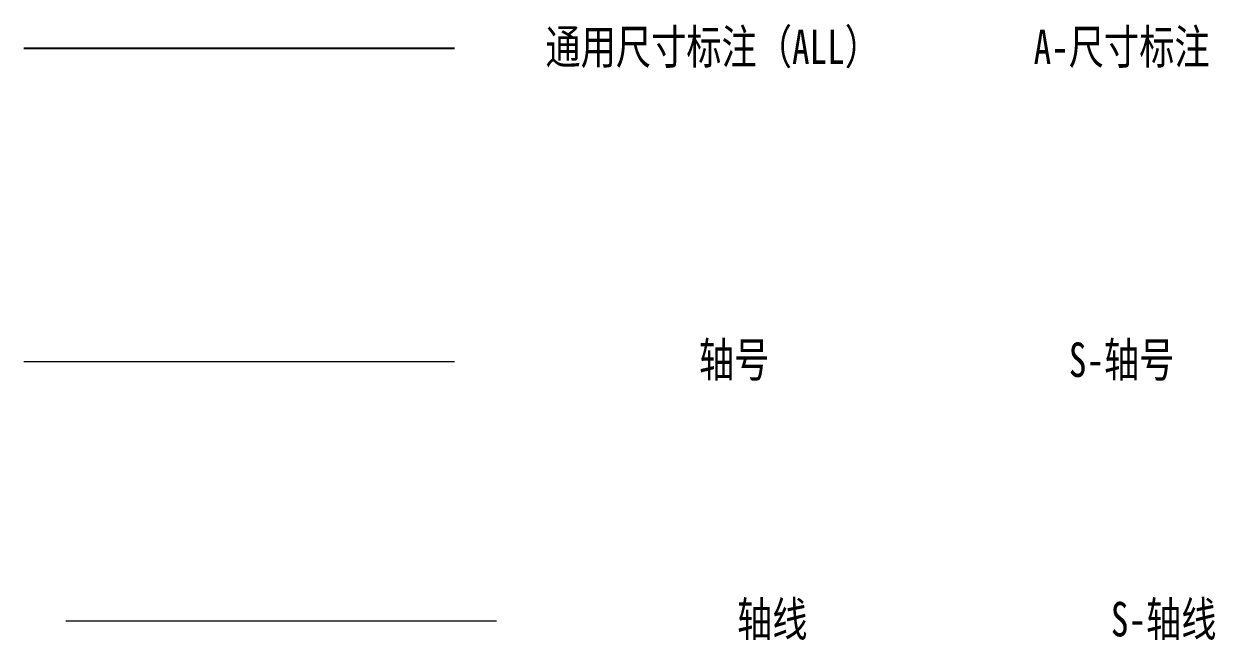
# Model space of a CAD drawing. Header units: millimetres. Extents: x 815519 to 890079, y 147095 to 251022.
# Drawn here: x 847882.4 to 848020.8, y 250950.7 to 251022.2 of the extents above; entities that cross this region are included whole.
import ezdxf
from ezdxf.enums import TextEntityAlignment as Align

# ---------------------------------------------------------------- set-up
doc = ezdxf.new("R2010")
doc.units = ezdxf.units.MM
doc.header["$LTSCALE"] = 1000
doc.linetypes.add('DOTE', pattern=[61.468, 50.8, -5.08, 0.508, -5.08])
doc.layers.add('149', color=149, linetype='Continuous')
doc.layers.add('A-尺寸标注', color=53, linetype='Continuous')
doc.layers.add('S-轴号', color=75, linetype='Continuous', lineweight=0)
doc.layers.add('S-轴线', color=149, linetype='DOTE', lineweight=0)
doc.styles.add('HZ', font='')
doc.styles.get('HZ').set_extended_font_data('SimSun')

msp = doc.modelspace()

# ---------------------------------------------------------------- linework, layer by layer
at = {"layer": 'A-尺寸标注'}
msp.add_line((847882.4, 251019.41), (847932.4, 251019.41), dxfattribs=at)
at = {"layer": 'S-轴号'}
msp.add_line((847882.4, 250983.06), (847932.4, 250983.06), dxfattribs=at)
at = {"layer": 'S-轴线', "linetype": 'DOTE', "ltscale": 2.6}
msp.add_line((847887.28, 250952.95), (847937.28, 250952.95), dxfattribs=at)

# ---------------------------------------------------------------- texts
at = {"layer": '149', "style": 'HZ', "width": 0.75}
msp.add_text('S-轴线', height=4, dxfattribs=at).set_placement((848014.78, 250951.15), align=Align.CENTER)
at = {"layer": 'A-尺寸标注', "style": 'HZ', "width": 0.75}
for s, p in [('通用尺寸标注（ALL）', (847962.4, 251017.58)), ('A-尺寸标注', (848009.9, 251017.58))]:
    msp.add_text(s, height=4, dxfattribs=at).set_placement(p, align=Align.CENTER)
at = {"layer": 'S-轴号', "style": 'HZ', "width": 0.75}
for s, p in [('轴号', (847964.9, 250981.26)), ('S-轴号', (848009.9, 250981.26))]:
    msp.add_text(s, height=4, dxfattribs=at).set_placement(p, align=Align.CENTER)
at = {"layer": 'S-轴线', "linetype": 'DOTE', "style": 'HZ', "width": 0.75}
msp.add_text('轴线', height=4, dxfattribs=at).set_placement((847965.23, 250951.15))

doc.saveas('drawing.dxf')
